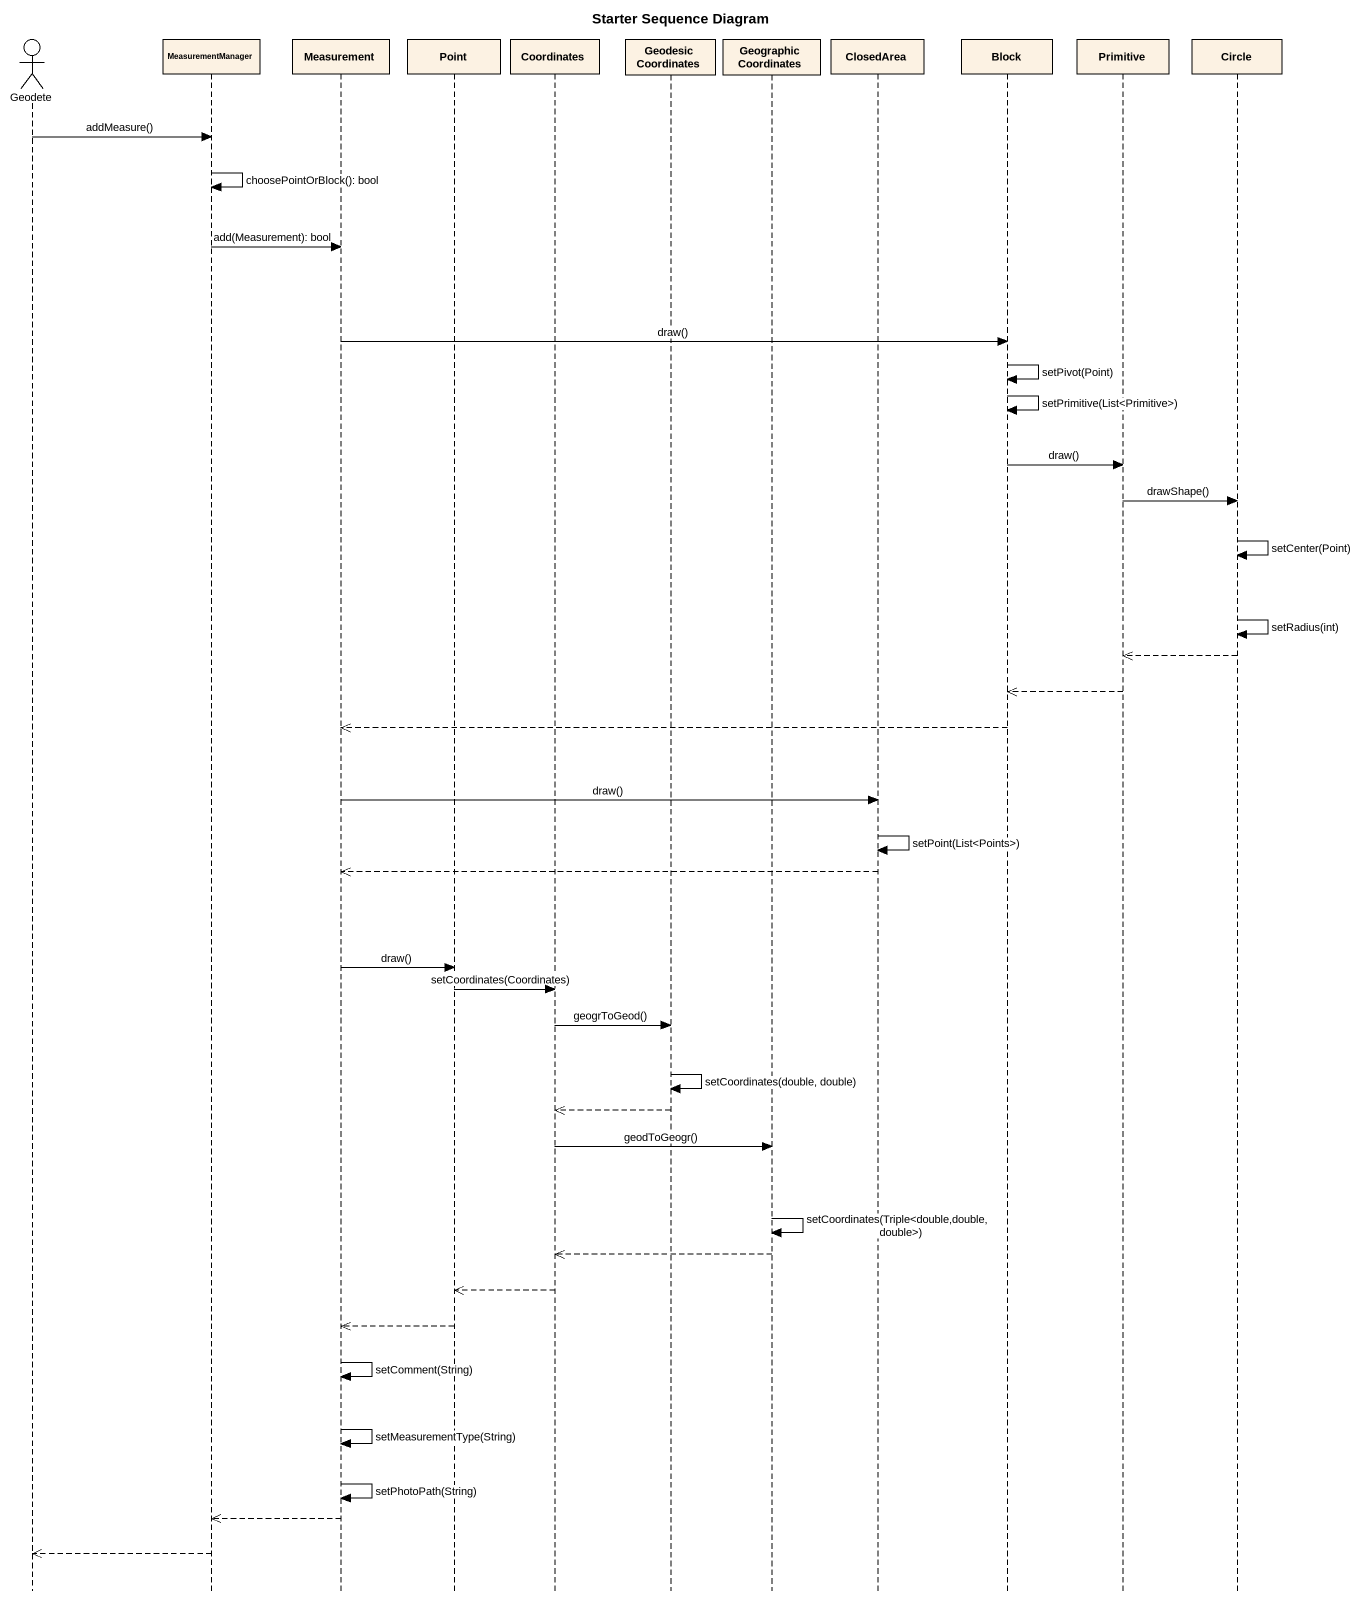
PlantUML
@startuml
title Starter Sequence Diagram
hide footbox
actor Geodete
participant MeasurementManager
participant Measurement
participant Point
participant Coordinates
participant GeodesicCoordinates
participant GeographicCoordinates
participant ClosedArea
participant Block
participant Primitive
participant "Circle" as Circle_

Geodete -> MeasurementManager : addMeasure()
MeasurementManager -> MeasurementManager : choosePointOrBlock(): bool
MeasurementManager -> Measurement : add(Measurement): bool
Measurement -> Block : draw()
Block -> Block : setPivot(Point)
Block -> Block : setPrimitive(List<Primitive>)
Block -> Primitive : draw()
Primitive -> Circle_ : drawShape()
Circle_ -> Circle_ : setCenter(Point)
Circle_ -> Circle_ : setRadius(int)
Circle_ -->> Primitive
Primitive -->> Block
Block -->> Measurement
Measurement -> ClosedArea : draw()
ClosedArea -> ClosedArea : setPoint(List<Points>)
ClosedArea -->> Measurement
Measurement -> Point : draw()
Point -> Coordinates : setCoordinates(Coordinates)
Coordinates -> GeodesicCoordinates : geogrToGeod()
GeodesicCoordinates -> GeodesicCoordinates : setCoordinates(double, double)
GeodesicCoordinates -->> Coordinates
Coordinates -> GeographicCoordinates : geodToGeogr()
GeographicCoordinates -> GeographicCoordinates : setCoordinates(Triple<double,double,double>)
GeographicCoordinates -->> Coordinates
Coordinates -->> Point
Point -->> Measurement
Measurement -> Measurement : setComment(String)
Measurement -> Measurement : setMeasurementType(String)
Measurement -> Measurement : setPhotoPath(String)
Measurement -->> MeasurementManager
MeasurementManager -->> Geodete
@enduml
